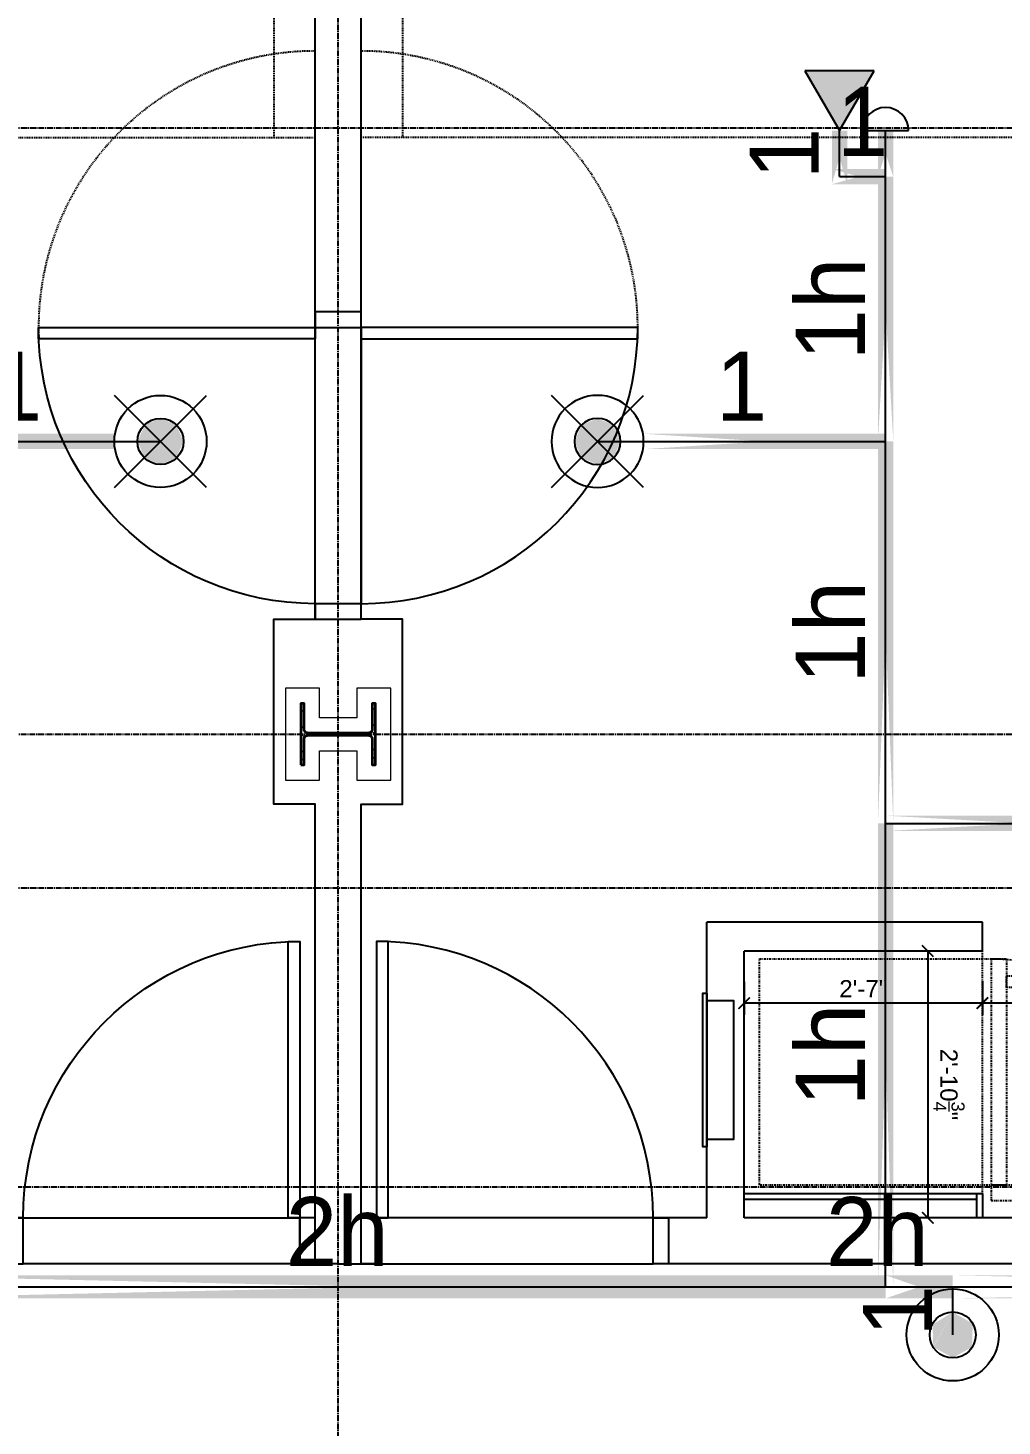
# Model space of a CAD drawing. Header units: inches. Extents: x -6955 to 13123, y -1334 to 3701.
# Drawn here: x 7065 to 7191.8, y 1668.4 to 1850.6 of the extents above; entities that cross this region are included whole.
import ezdxf
from ezdxf.enums import TextEntityAlignment as Align

# ---------------------------------------------------------------- set-up
doc = ezdxf.new("R2010")
doc.units = ezdxf.units.IN
doc.header["$MEASUREMENT"] = 0
for name, pattern in [('CENTER2', [1.125, 0.75, -0.125, 0.125, -0.125]), ('DASHDOT2', [0.5, 0.25, -0.125, 0, -0.125]), ('HIDDEN2', [0.1875, 0.125, -0.0625])]:
    doc.linetypes.add(name, pattern=pattern)
for name, color, linetype, lineweight in [('A-Detl-Hatch', 1, 'Continuous', 18), ('A-Detl-Wide', 2, 'Continuous', 35), ('S-Detl-Hatch', 1, 'Continuous', 18)]:
    doc.layers.add(name, color=color, linetype=linetype, lineweight=lineweight)
for name, color, linetype in [('A-Door', 7, 'Continuous'), ('A-Door-Head', 8, 'Continuous'), ('A-Eqpm', 4, 'Continuous'), ('A-Eqpm-NIC', 5, 'DASHDOT2'), ('A-Flor-Case', 6, 'Continuous'), ('A-Flor-Case-Hidden', 8, 'HIDDEN2'), ('A-Flor-Ovhd', 1, 'HIDDEN2'), ('A-Flor-Pfix', 7, 'Continuous'), ('A-Flor-Soffit', 6, 'HIDDEN2'), ('A-Grid(SmallScale)', 11, 'CENTER2'), ('A-Wall-Full', 7, 'Continuous'), ('headdn', 7, 'Continuous'), ('PIPEBL', 4, 'Continuous'), ('pipemn', 6, 'Continuous'), ('PIPESPC', 7, 'Continuous'), ('spk-cap', 7, 'Continuous'), ('TIDYPIPE', 7, 'Continuous')]:
    doc.layers.add(name, color=color, linetype=linetype)
doc.layers.add('G-Anno-Nplt', color=140, linetype='Continuous', lineweight=18, plot=False)
doc.styles.add('G1DIM', font='arial.ttf')
doc.styles.add('PIPE', font='PIPE.SHX')
doc.dimstyles.new('Aec-Arch-I-96', dxfattribs={"dimscale": 96, "dimtxt": 0.09375, "dimasz": 0.0625, "dimexe": 0.0625, "dimexo": 0.0625, "dimgap": 0.03125, "dimtad": 1, "dimdec": 3, "dimzin": 3, "dimdsep": 46, "dimlunit": 4, "dimtxsty": 'G1DIM', "dimblk": 'ARCHTICK', "dimcen": 0.09375, "dimclrt": 2, "dimazin": 2, "dimtfac": 0.75, "dimtdec": 3, "dimtix": 1, "dimtmove": 2, "dimatfit": 2, "dimldrblk": 'OPEN90', "dimfxl": 0.0625, "dimtolj": 1, "dimtzin": 0, "dimarcsym": 0})

# ---------------------------------------------------------------- blocks, each defined once
blk = doc.blocks.new('*U18')
at = {"layer": 'A-Detl-Hatch'}
h = blk.add_hatch(dxfattribs=at)
h.set_pattern_fill('ANSI32', color=256, scale=6, style=0)
h.set_pattern_definition([(45, (0, -4.865), (-1.591, 1.591), []), (45, (1.0607, -4.865), (-1.591, 1.591), [])])
edge = h.paths.add_edge_path()
edge.add_line((3.98, -9.73), (3.98, -9.295))
edge.add_line((3.98, -9.295), (0.645, -9.295))
edge.add_arc((0.645, -8.795), 0.5, 180, 270, ccw=False)
edge.add_line((0.145, -8.795), (0.145, -0.935))
edge.add_arc((0.645, -0.935), 0.5, 90, 180, ccw=False)
edge.add_line((0.645, -0.435), (3.98, -0.435))
edge.add_line((3.98, -0.435), (3.98, 0))
edge.add_line((3.98, 0), (-3.98, 0))
edge.add_line((-3.98, 0), (-3.98, -0.435))
edge.add_line((-3.98, -0.435), (-0.645, -0.435))
edge.add_arc((-0.645, -0.935), 0.5, 0, 90, ccw=False)
edge.add_line((-0.145, -0.935), (-0.145, -8.795))
edge.add_arc((-0.645, -8.795), 0.5, -90, 0, ccw=False)
edge.add_line((-0.645, -9.295), (-3.98, -9.295))
edge.add_line((-3.98, -9.295), (-3.98, -9.73))
edge.add_line((-3.98, -9.73), (3.98, -9.73))
at = {"color": 0, "linetype": 'ByBlock'}
blk.add_lwpolyline([(3.98, -9.73), (3.98, -9.295), (0.645, -9.295, -0.4142136), (0.145, -8.795), (0.145, -0.935, -0.4142136), (0.645, -0.435), (3.98, -0.435), (3.98, 0), (-3.98, 0), (-3.98, -0.435), (-0.645, -0.435, -0.4142136), (-0.145, -0.935), (-0.145, -8.795, -0.4142136), (-0.645, -9.295), (-3.98, -9.295), (-3.98, -9.73)], format="xyb", close=True, dxfattribs=at)
blk = doc.blocks.new('W10X33')
at = {"layer": 'S-Detl-Hatch'}
blk.add_lwpolyline([(13773.78, -7310.28), (13773.78, -7305.84), (13769.95, -7305.84), (13769.95, -7300.98), (13773.78, -7300.98), (13773.78, -7296.55), (13761.82, -7296.55), (13761.82, -7300.98), (13765.66, -7300.98), (13765.66, -7305.84), (13761.82, -7305.84), (13761.82, -7310.28)], close=True, dxfattribs=at)
at = {"layer": 'A-Detl-Wide'}
blk.add_blockref('*U18', (13767.8, -7298.55), dxfattribs=at)
blk = doc.blocks.new('36in door')
blk.add_lwpolyline([(-1.5, -36), (0, -36), (0, 0), (-1.5, 0)], close=True)
blk.add_arc((0, 0), 36, 180, 270)
blk = doc.blocks.new('_ArchTick')
at = {"color": 0, "linetype": 'ByBlock', "const_width": 0.15}
blk.add_lwpolyline([(-0.5, -0.5), (0.5, 0.5)], dxfattribs=at)
blk = doc.blocks.new('*D118')
at = {"layer": 'Defpoints', "color": 0, "transparency": 16777216}
for p in [(-78, -4.88), (0, -4.88), (0, -10.2)]:
    blk.add_point(p, dxfattribs=at)
at = {"layer": 'G-Anno-Nplt', "color": 0, "lineweight": -2, "transparency": 16777216}
for p, q in [((-78, -6.38), (-78, -11.7)), ((0, -6.38), (0, -11.7)), ((-78, -10.2), (0, -10.2))]:
    blk.add_line(p, q, dxfattribs=at)
at = {"layer": 'G-Anno-Nplt', "color": 0, "lineweight": -2, "transparency": 16777216, "xscale": 1.5, "yscale": 1.5, "zscale": 1.5, "rotation": 180}
blk.add_blockref('_ArchTick', (-78, -10.2), dxfattribs=at)
at = {"layer": 'G-Anno-Nplt', "color": 0, "lineweight": -2, "transparency": 16777216, "xscale": 1.5, "yscale": 1.5, "zscale": 1.5}
blk.add_blockref('_ArchTick', (0, -10.2), dxfattribs=at)
at = {"layer": 'G-Anno-Nplt', "transparency": 16777216, "insert": (-39, -8.3), "char_height": 2.25, "attachment_point": 5, "style": 'G1DIM'}
blk.add_mtext('\\A1;6\'-6"', dxfattribs=at)
blk = doc.blocks.new('_Open90')
at = {"color": 0, "linetype": 'ByBlock', "lineweight": -2}
for p, q in [((0, 0), (-1, 0)), ((-0.5, 0.5), (0, 0)), ((0, 0), (-0.5, -0.5))]:
    blk.add_line(p, q, dxfattribs=at)
blk = doc.blocks.new('*D119')
at = {"layer": 'Defpoints', "color": 0, "transparency": 16777216}
for p in [(-32.79, -4.88), (-32.79, -29.88), (-27.96, -29.88)]:
    blk.add_point(p, dxfattribs=at)
at = {"layer": 'G-Anno-Nplt', "color": 0, "lineweight": -2, "transparency": 16777216}
for p, q in [((-31.29, -4.88), (-26.46, -4.88)), ((-27.96, -4.88), (-27.96, -29.88)), ((-31.29, -29.88), (-26.46, -29.88))]:
    blk.add_line(p, q, dxfattribs=at)
at = {"layer": 'G-Anno-Nplt', "color": 0, "lineweight": -2, "transparency": 16777216, "xscale": 1.5, "yscale": 1.5, "zscale": 1.5}
for p, rotation in [((-27.96, -4.88), 90), ((-27.96, -29.88), 270)]:
    blk.add_blockref('_ArchTick', p, dxfattribs=dict(at, rotation=rotation))
at = {"layer": 'G-Anno-Nplt', "transparency": 16777216, "insert": (-29.84, -17.38), "char_height": 2.25, "attachment_point": 5, "rotation": 90, "style": 'G1DIM'}
blk.add_mtext('\\A1;2\'-1"', dxfattribs=at)
blk = doc.blocks.new('*D120')
at = {"layer": 'Defpoints', "color": 0, "transparency": 16777216}
for p in [(-32.32, -29.88), (-32.32, -63.88), (-27.96, -63.88)]:
    blk.add_point(p, dxfattribs=at)
at = {"layer": 'G-Anno-Nplt', "color": 0, "lineweight": -2, "transparency": 16777216}
for p, q in [((-30.82, -29.88), (-26.46, -29.88)), ((-27.96, -29.88), (-27.96, -63.88)), ((-30.82, -63.88), (-26.46, -63.88))]:
    blk.add_line(p, q, dxfattribs=at)
at = {"layer": 'G-Anno-Nplt', "color": 0, "lineweight": -2, "transparency": 16777216, "xscale": 1.5, "yscale": 1.5, "zscale": 1.5}
for p, rotation in [((-27.96, -29.88), 90), ((-27.96, -63.88), 270)]:
    blk.add_blockref('_ArchTick', p, dxfattribs=dict(at, rotation=rotation))
at = {"layer": 'G-Anno-Nplt', "transparency": 16777216, "insert": (-29.86, -46.88), "char_height": 2.25, "attachment_point": 5, "rotation": 90, "style": 'G1DIM'}
blk.add_mtext('\\A1;2\'-10"', dxfattribs=at)
blk = doc.blocks.new('*D121')
at = {"layer": 'Defpoints', "color": 0, "transparency": 16777216}
for p in [(-32.25, -63.88), (-32.25, -94.88), (-27.96, -94.88)]:
    blk.add_point(p, dxfattribs=at)
at = {"layer": 'G-Anno-Nplt', "color": 0, "lineweight": -2, "transparency": 16777216}
for p, q in [((-30.75, -63.88), (-26.46, -63.88)), ((-27.96, -63.88), (-27.96, -94.88)), ((-30.75, -94.88), (-26.46, -94.88))]:
    blk.add_line(p, q, dxfattribs=at)
at = {"layer": 'G-Anno-Nplt', "color": 0, "lineweight": -2, "transparency": 16777216, "xscale": 1.5, "yscale": 1.5, "zscale": 1.5}
for p, rotation in [((-27.96, -63.88), 90), ((-27.96, -94.88), 270)]:
    blk.add_blockref('_ArchTick', p, dxfattribs=dict(at, rotation=rotation))
at = {"layer": 'G-Anno-Nplt', "transparency": 16777216, "insert": (-29.84, -79.38), "char_height": 2.25, "attachment_point": 5, "rotation": 90, "style": 'G1DIM'}
blk.add_mtext('\\A1;2\'-7"', dxfattribs=at)
blk = doc.blocks.new('*D122')
at = {"layer": 'Defpoints', "color": 0, "transparency": 16777216}
for p in [(-34.75, -69.46), (0, -69.46), (0, -70.99)]:
    blk.add_point(p, dxfattribs=at)
at = {"layer": 'G-Anno-Nplt', "color": 0, "lineweight": -2, "transparency": 16777216}
for p, q in [((-34.75, -70.96), (-34.75, -72.49)), ((-34.75, -70.99), (0, -70.99)), ((0, -70.96), (0, -72.49))]:
    blk.add_line(p, q, dxfattribs=at)
at = {"layer": 'G-Anno-Nplt', "color": 0, "lineweight": -2, "transparency": 16777216, "xscale": 1.5, "yscale": 1.5, "zscale": 1.5, "rotation": 180}
blk.add_blockref('_ArchTick', (-34.75, -70.99), dxfattribs=at)
at = {"layer": 'G-Anno-Nplt', "color": 0, "lineweight": -2, "transparency": 16777216, "xscale": 1.5, "yscale": 1.5, "zscale": 1.5}
blk.add_blockref('_ArchTick', (0, -70.99), dxfattribs=at)
at = {"layer": 'G-Anno-Nplt', "transparency": 16777216, "insert": (-17.37, -68.23), "char_height": 2.25, "attachment_point": 5, "style": 'G1DIM'}
blk.add_mtext('\\A1;2\'-10{\\H0.750000x;\\S3/4;}"', dxfattribs=at)
blk = doc.blocks.new('refrigerator')
blk.add_line((-30.125, 0), (-30.125, -29.5))
for points in [[(-32.125, -29.5), (0, -29.5), (0, 0), (-32.125, 0)], [(-34.125, -3.75), (-32.125, -3.75), (-32.125, -2.25), (-34.125, -2.25)], [(-59.625, -31.5), (-59.625, -29.5), (-30.125, -29.5), (-30.125, -31.5)]]:
    blk.add_lwpolyline(points, close=True)
blk.add_arc((-30.125, -29.5), 29.5, 90, 183.88744)
blk = doc.blocks.new('kitchen faucet')
for p, q in [((0.93, 0.38), (8.38, 0.38)), ((1, 0.12), (4, 0.12)), ((4, -0.12), (4, 0.12)), ((0.93, -0.38), (8.38, -0.38)), ((1, -0.12), (4, -0.12))]:
    blk.add_line(p, q)
blk.add_circle((0, 0), 1)
blk.add_arc((8.38, 0), 0.375, 270, 90)
blk = doc.blocks.new('kitchen sink')
blk.add_lwpolyline([(-14.94, -6.97, 0.143329), (-14, -7.25), (-3, -7.25, 0.414214), (-1.25, -5.5), (-1.25, 5.5, 0.414214), (-3, 7.25), (-14, 7.25, 0.414214), (-15.75, 5.5), (-15.75, -5.5, 0.143329), (-15.47, -6.44, 0.143329)], format="xyb")
blk.add_circle((-10.75, 0), 1.5)
at = {"layer": 'A-Flor-Case-Hidden'}
for p, q in [((-15.75, 8.5), (-17, 7.25)), ((-1.25, 8.5), (0, 7.25)), ((-16.64, -7.61), (-17, -7.25)), ((-1.25, -8.5), (0, -7.25)), ((-15.75, -8.5), (-16.11, -8.14))]:
    blk.add_line(p, q, dxfattribs=at)
for points in [[(-1.25, 8.5), (-15.75, 8.5)], [(-17, 7.25), (-17, -7.25)], [(0, -7.25), (0, 7.25)], [(-15.75, -8.5), (-1.25, -8.5)]]:
    blk.add_lwpolyline(points, dxfattribs=at)
at = {"rotation": 45.00000000000001}
blk.add_blockref('kitchen faucet', (-17.38, -8.88), dxfattribs=at)
blk = doc.blocks.new('cooktop')
at = {"ltscale": 0.5}
blk.add_lwpolyline([(-7.56, -21.5), (7.56, -21.5, 0.414214), (8.56, -20.5), (8.56, -1, 0.414214), (7.56, 0), (-7.56, 0, 0.414214), (-8.56, -1), (-8.56, -20.5, 0.414214)], format="xyb", close=True, dxfattribs=at)
for centre, radius in [((-3.27, -5.47), 3), ((6.32, -3.4), 0.75), ((6.32, -6.24), 0.75), ((-0.31, -15.05), 4.66)]:
    blk.add_circle(centre, radius, dxfattribs=at)
blk = doc.blocks.new('connecting')
at = {"layer": 'A-Door'}
for points in [[(0, 38), (0, 36), (6, 36), (6, 38)], [(0, 0), (0, -2), (6, -2), (6, 0)]]:
    blk.add_lwpolyline(points, close=True, dxfattribs=at)
at = {"layer": 'A-Door', "linetype": 'HIDDEN2'}
for centre, start, end in [((0, 36), 90, 182.388), ((6, 36), 357.612, 90)]:
    blk.add_arc(centre, 36, start, end, dxfattribs=at)
at = {"layer": 'A-Door-Head'}
blk.add_lwpolyline([(0, 0), (0, 36), (6, 36), (6, 0)], close=True, dxfattribs=at)
at = {"layer": 'A-Door', "xscale": -1, "rotation": 270}
blk.add_blockref('36in door', (0, 36), dxfattribs=at)
at = {"layer": 'A-Door', "rotation": 90}
blk.add_blockref('36in door', (6, 36), dxfattribs=at)
blk = doc.blocks.new('dpend1')
for radius in [6, 3]:
    blk.add_circle((0, 0), radius)
for points in [[(0.01, 2.97), (-2.53, -1.59), (-2.62, 1.36)], [(0.01, 2.97), (-2.49, -1.59), (2.52, -1.59)], [(2.52, -1.59), (0.01, 2.97), (2.6, 1.47)], [(2.52, -1.59), (-2.53, -1.59), (0.01, -2.98)]]:
    blk.add_solid(points)
blk = doc.blocks.new('PIPESPC')
at = {"layer": 'PIPESPC', "style": 'PIPE', "width": 0.9}
blk.add_attdef('SIZE', text='', height=9, dxfattribs=at).set_placement((0, 4.02), align=Align.CENTER)
at = {"layer": 'PIPESPC', "style": 'PIPE', "flags": 1}
blk.add_attdef('SCHED', (25.3, 3.89), '', height=9, dxfattribs=at)
blk = doc.blocks.new('dpend2')
for p, q in [((-6, -6), (6, 6)), ((6, -6), (-6, 6))]:
    blk.add_line(p, q)
for radius in [6, 3]:
    blk.add_circle((0, 0), radius)
for points in [[(0, 0), (-3, 0), (-2.08, 2.07)], [(0, 0), (0, 3), (-2.12, 2.14)], [(0, 0), (0, 3), (2.12, 2.14)], [(0, 0), (3, 0), (2.08, 2.07)], [(0, 0), (-3, 0), (-2.08, -2.07)], [(0, 0), (0, -3), (-2.12, -2.14)], [(0, 0), (3, 0), (2.08, -2.07)], [(0, 0), (0, -3), (2.12, -2.14)]]:
    blk.add_solid(points)
blk = doc.blocks.new('side2')
for p, q in [((0, 0), (7.79, 4.5)), ((7.79, 4.5), (7.79, -4.5)), ((7.79, -4.5), (0, 0))]:
    blk.add_line(p, q)
blk.add_solid([(7.79, -4.5), (0, 0), (7.79, 4.5)])
blk = doc.blocks.new('CAP')
blk.add_line((0, 3), (0, -3))
blk.add_arc((0, 0), 3, 270, 90)
blk = doc.blocks.new('Studio Kitchen 1')
at = {"layer": 'A-Eqpm'}
for points in [[(-28.2486, -99.75), (-10.2486, -99.75), (-10.2486, -96.25), (-28.2486, -96.25)], [(-29.2486, -99.75), (-9.2486, -99.75), (-9.2486, -100.25), (-29.2486, -100.25)]]:
    blk.add_lwpolyline(points, close=True, dxfattribs=at)
at = {"layer": 'A-Eqpm-NIC'}
for points in [[(-47.875, -5.125), (-47.875, -20.375), (-77.75, -20.375), (-77.75, -5.125)], [(-2, -6.875), (-2, -30.875), (-26, -30.875), (-26, -6.875)]]:
    blk.add_lwpolyline(points, close=True, dxfattribs=at)
at = {"layer": 'A-Flor-Case'}
for p, q in [((-78, -29.875), (0, -29.875)), ((-3.125, -63.875), (-3.125, -94.875)), ((-3.125, -63.875), (-0.125, -63.875)), ((-3.125, -64.625), (-0.125, -64.625)), ((-2.375, -64.625), (-2.375, -94.875))]:
    blk.add_line(p, q, dxfattribs=at)
at = {"layer": 'A-Flor-Ovhd'}
for p, q in [((0, -19.875), (-77.75, -19.875)), ((-3.125, -63.875), (-34.75, -63.875))]:
    blk.add_line(p, q, dxfattribs=at)
at = {"layer": 'A-Wall-Full'}
for p, q in [((-78, -4.875), (0, -4.875)), ((-78, -30.125), (-78, -4.875)), ((0, -4.875), (0, -94.875)), ((-34.75, -63.875), (-38.5, -63.875)), ((-38.5, -63.875), (-38.5, -99.75)), ((-34.75, -63.875), (-34.75, -94.875)), ((0, -94.875), (-34.75, -94.875)), ((0, -99.75), (-38.5, -99.75))]:
    blk.add_line(p, q, dxfattribs=at)
at = {"layer": 'G-Anno-Nplt'}
blk.add_line((-78, 0), (0, 0), dxfattribs=at)
at = {"layer": 'A-Eqpm-NIC', "extrusion": (0, 0, -1), "zscale": -1, "rotation": 270}
for name, p in [('cooktop', (74.75, -19.125)), ('refrigerator', (33.75, -92.875))]:
    blk.add_blockref(name, p, dxfattribs=at)
at = {"layer": 'A-Flor-Pfix', "extrusion": (0, 0, -1), "zscale": -1, "rotation": 270}
blk.add_blockref('kitchen sink', (40, -27.625), dxfattribs=at)
at = {"layer": 'G-Anno-Nplt'}
for base, p1, p2, picture, middle in [((0, -10.198), (-78, -4.875), (0, -4.875), '*D118', (-39, -8.2992)), ((0, -70.9875), (-34.75, -69.4551), (0, -69.4551), '*D122', (-17.375, -68.2311))]:
    dim = blk.add_linear_dim(base=base, p1=p1, p2=p2, dimstyle='Aec-Arch-I-96', override={"dimscale": 24, "dimsah": 1, "dimclrt": 256}, dxfattribs=at)
    dim.commit()
    dim.dimension.update_dxf_attribs({"geometry": picture, "text_midpoint": middle})
for base, p1, p2, picture, middle in [((-27.963, -29.875), (-32.7883, -4.875), (-32.7883, -29.875), '*D119', (-29.8427, -17.375)), ((-27.963, -63.875), (-32.3214, -29.875), (-32.3214, -63.875), '*D120', (-29.8618, -46.875)), ((-27.963, -94.875), (-32.2523, -63.875), (-32.2523, -94.875), '*D121', (-29.8427, -79.375))]:
    dim = blk.add_linear_dim(base=base, p1=p1, p2=p2, angle=90, dimstyle='Aec-Arch-I-96', override={"dimscale": 24, "dimsah": 1, "dimclrt": 256}, dxfattribs=at)
    dim.commit()
    dim.dimension.update_dxf_attribs({"geometry": picture, "text_midpoint": middle})
blk = doc.blocks.new('King Studio 1')
at = {"layer": 'A-Door'}
for points in [[(183, 6), (181, 6), (181, 0), (183, 0)], [(221, 6), (219, 6), (219, 0), (221, 0)]]:
    blk.add_lwpolyline(points, close=True, dxfattribs=at)
at = {"layer": 'A-Door-Head'}
blk.add_lwpolyline([(183, 6), (219, 6), (219, 0), (183, 0)], close=True, dxfattribs=at)
at = {"layer": 'A-Flor-Soffit'}
for p, q in [((215.63, 247.38), (215.63, 146.75)), ((111.74, 146.75), (221, 146.75))]:
    blk.add_line(p, q, dxfattribs=at)
at = {"layer": 'A-Wall-Full'}
for p, q in [((176.01, 6), (183, 6)), ((183, 0), (183, 6)), ((219, 0), (219, 6)), ((221, 6), (219, 6)), ((-0.74, 0), (183, 0)), ((224, 0), (219, 0))]:
    blk.add_line(p, q, dxfattribs=at)
blk.add_lwpolyline([(221, 6), (221, 59.9), (215.63, 59.9), (215.63, 84), (221, 84), (221, 247.38)], dxfattribs=at)
at = {"xscale": -1, "rotation": 90}
blk.add_blockref('Studio Kitchen 1', (76.26, 6), dxfattribs=at)
at = {"layer": 'A-Door', "xscale": -1, "rotation": 180.0000000000306}
blk.add_blockref('36in door', (219, 6), dxfattribs=at)

msp = doc.modelspace()

# ---------------------------------------------------------------- linework, layer by layer
at = {"layer": 'A-Grid(SmallScale)'}
for p, q in [((7105.3342, 1223.6428), (7105.3342, 3132.3201)), ((4537.3342, 1837.5773), (8345.3342, 1837.5773)), ((4563.1356, 1758.5773), (8345.3342, 1758.5773)), ((4537.3342, 1738.5773), (8345.3342, 1738.5773)), ((8343.3342, 1699.5773), (4552.1444, 1699.5773))]:
    msp.add_line(p, q, dxfattribs=at)
at = {"layer": 'PIPEBL'}
for p, q in [((7170.5992, 1831.2124), (7170.5992, 1837.2124)), ((7176.5992, 1831.2124), (7176.5992, 1837.2124)), ((7170.5992, 1831.2124), (7176.5992, 1831.2124)), ((7176.5992, 1796.7124), (7176.5992, 1831.2124)), ((7044.7092, 1796.7124), (7082.2092, 1796.7124)), ((7139.0992, 1796.7124), (7176.5992, 1796.7124)), ((7176.5992, 1746.9624), (7176.5992, 1796.7124)), ((7176.5992, 1686.5773), (7176.5992, 1746.9624)), ((7176.5992, 1746.9624), (7212.5992, 1746.9624)), ((7185.3342, 1680.3201), (7185.3342, 1686.5773))]:
    msp.add_line(p, q, dxfattribs=at)
at = {"layer": 'pipemn'}
for p, q in [((7044.7092, 1686.5773), (7176.5992, 1686.5773)), ((7176.5992, 1686.5773), (7185.3342, 1686.5773)), ((7185.3342, 1686.5773), (7329.3342, 1686.5773))]:
    msp.add_line(p, q, dxfattribs=at)
at = {"layer": 'TIDYPIPE', "color": 7}
for points, const_width in [([(7170.5992, 1830.2124), (7170.5992, 1837.2124)], 2), ([(7176.5992, 1831.2124), (7176.5992, 1837.2124)], 2), ([(7169.5992, 1831.2124), (7176.5992, 1831.2124)], 2), ([(7176.5992, 1796.7124), (7176.5992, 1831.2124)], 2), ([(7044.7092, 1796.7124), (7076.2092, 1796.7124)], 2), ([(7145.0992, 1796.7124), (7176.5992, 1796.7124)], 2), ([(7176.5992, 1746.9624), (7176.5992, 1796.7124)], 2), ([(7176.5992, 1686.5773), (7176.5992, 1746.9624)], 2), ([(7176.5992, 1746.9624), (7212.5992, 1746.9624)], 2), ([(7044.7092, 1686.5773), (7176.5992, 1686.5773)], 3), ([(7176.5992, 1686.5773), (7185.3342, 1686.5773)], 3), ([(7185.3342, 1686.5773), (7329.3342, 1686.5773)], 3)]:
    msp.add_lwpolyline(points, close=True, dxfattribs=dict(at, const_width=const_width))

# ---------------------------------------------------------------- block references
for name, p in [('King Studio 1', (6881.3342, 1689.5773)), ('connecting', (7102.3342, 1775.5773))]:
    msp.add_blockref(name, p)
at = {"xscale": -1}
msp.add_blockref('King Studio 1', (7329.3342, 1689.5773), dxfattribs=at)
at = {"rotation": 270}
msp.add_blockref('W10X33', (14408.7469, 15526.3782), dxfattribs=at)
at = {"layer": 'headdn', "extrusion": (0, 0, -1), "zscale": -1, "rotation": 90}
msp.add_blockref('side2', (-7170.5992, 1837.2124), dxfattribs=at)
at = {"layer": 'headdn'}
for name, p in [('dpend2', (7082.2092, 1796.7124)), ('dpend1', (7185.3342, 1680.3201))]:
    msp.add_blockref(name, p, dxfattribs=at)
at = {"layer": 'headdn', "extrusion": (0, 0, -1), "zscale": -1}
msp.add_blockref('dpend2', (-7139.0992, 1796.7124), dxfattribs=at)
at = {"layer": 'PIPESPC'}
ref = msp.add_blockref('PIPESPC', (7173.5992, 1831.2124), dxfattribs=at)
ref.add_attrib('SIZE', '1', dxfattribs={"color": 0, "height": 9, "style": 'PIPE'}).set_placement((7173.5992, 1831.2124), align=Align.BOTTOM_CENTER)
ref = msp.add_blockref('PIPESPC', (7170.5992, 1834.2124), dxfattribs=dict(at, rotation=90))
ref.add_attrib('SIZE', '1', dxfattribs={"color": 0, "height": 9, "rotation": 90, "style": 'PIPE'}).set_placement((7170.5992, 1834.2124), align=Align.BOTTOM_CENTER)
ref = msp.add_blockref('PIPESPC', (7176.5992, 1813.9624), dxfattribs=dict(at, rotation=90))
ref.add_attrib('SIZE', '1h', dxfattribs={"color": 0, "height": 9, "rotation": 90, "style": 'PIPE'}).set_placement((7176.5992, 1813.9624), align=Align.BOTTOM_CENTER)
ref = msp.add_blockref('PIPESPC', (7063.4592, 1796.7124), dxfattribs=at)
ref.add_attrib('SIZE', '1', dxfattribs={"color": 0, "height": 9, "style": 'PIPE'}).set_placement((7063.4592, 1796.7124), align=Align.BOTTOM_CENTER)
ref = msp.add_blockref('PIPESPC', (7157.8492, 1796.7124), dxfattribs=at)
ref.add_attrib('SIZE', '1', dxfattribs={"color": 0, "height": 9, "style": 'PIPE'}).set_placement((7157.8492, 1796.7124), align=Align.BOTTOM_CENTER)
ref = msp.add_blockref('PIPESPC', (7176.5992, 1771.8374), dxfattribs=dict(at, rotation=89.99999999999821))
ref.add_attrib('SIZE', '1h', dxfattribs={"color": 0, "height": 9, "rotation": 90, "style": 'PIPE'}).set_placement((7176.5992, 1771.8374), align=Align.BOTTOM_CENTER)
ref = msp.add_blockref('PIPESPC', (7176.5992, 1716.7698), dxfattribs=dict(at, rotation=90.00000000000203))
ref.add_attrib('SIZE', '1h', dxfattribs={"color": 0, "height": 9, "rotation": 90, "style": 'PIPE'}).set_placement((7176.5992, 1716.7698), align=Align.BOTTOM_CENTER)
ref = msp.add_blockref('PIPESPC', (7105.2092, 1686.5773), dxfattribs=at)
ref.add_attrib('SIZE', '2h', dxfattribs={"color": 0, "height": 9, "style": 'PIPE'}).set_placement((7105.2092, 1686.5773), align=Align.BOTTOM_CENTER)
ref = msp.add_blockref('PIPESPC', (7175.5217, 1686.5773), dxfattribs=at)
ref.add_attrib('SIZE', '2h', dxfattribs={"color": 0, "height": 9, "style": 'PIPE'}).set_placement((7175.5217, 1686.5773), align=Align.BOTTOM_CENTER)
ref = msp.add_blockref('PIPESPC', (7185.3342, 1683.4487), dxfattribs=dict(at, rotation=90))
ref.add_attrib('SIZE', '1', dxfattribs={"color": 0, "height": 9, "rotation": 90, "style": 'PIPE'}).set_placement((7185.3342, 1683.4487), align=Align.BOTTOM_CENTER)
at = {"layer": 'spk-cap', "rotation": 90.00000000002773}
msp.add_blockref('CAP', (7176.5992, 1837.2124), dxfattribs=at)

doc.saveas('drawing.dxf')
